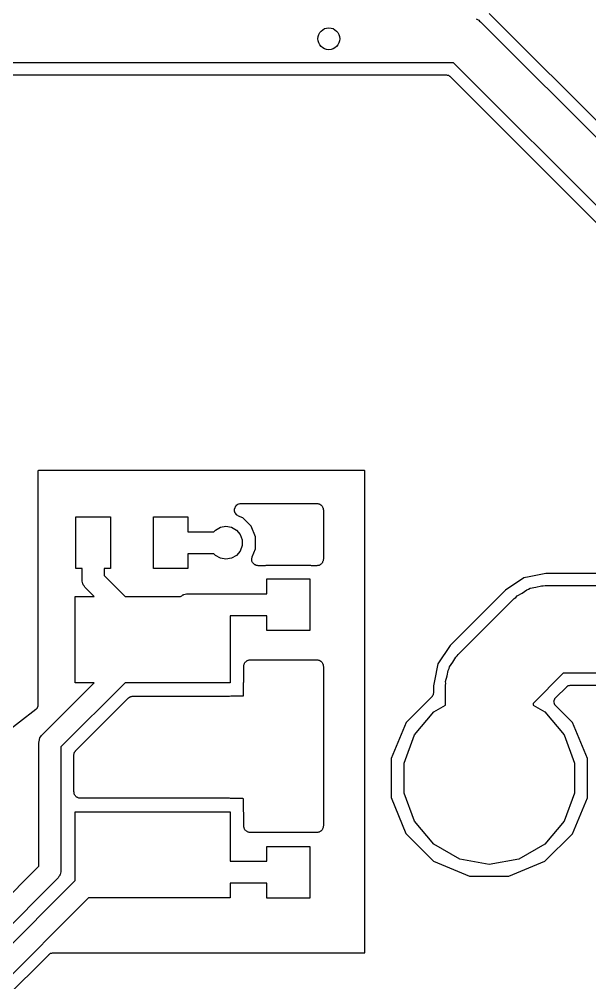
# Model space of a CAD drawing. Extents: x -5.1 to 32.6, y 0 to 32.2.
# Drawn here: x 13.4 to 20.02, y 15.27 to 26.46 of the extents above; entities that cross this region are included whole.
import ezdxf

# ---------------------------------------------------------------- set-up
doc = ezdxf.new("R2010")
doc.units = 0
doc.header["$MEASUREMENT"] = 0
doc.layers.add('BLACK', color=7, linetype='CONTINUOUS')

msp = doc.modelspace()

# ---------------------------------------------------------------- linework, layer by layer
at = {"layer": 'Black'}
for p, q in [((23.6599, 21.7257), (18.8555, 26.5301)), ((18.7027, 26.4705), (18.7343, 26.4522)), ((18.7343, 26.4522), (18.7422, 26.4428)), ((18.7422, 26.4428), (18.7523, 26.4358)), ((18.7523, 26.4358), (23.5656, 21.6225)), ((16.9865, 25.9588), (12.8925, 25.9588)), ((16.9926, 25.9577), (16.9865, 25.9588)), ((16.9987, 25.9588), (16.9926, 25.9577)), ((18.439, 25.9588), (16.9987, 25.9588)), ((23.0886, 21.3092), (18.439, 25.9588)), ((12.9946, 25.8191), (16.9922, 25.8191)), ((16.9922, 25.8191), (16.9922, 25.8191)), ((16.9922, 25.8191), (16.9922, 25.8191)), ((16.9922, 25.8191), (17.0855, 25.819)), ((17.0855, 25.819), (17.0856, 25.819)), ((17.0856, 25.819), (17.0858, 25.819)), ((17.0858, 25.819), (17.0879, 25.819)), ((17.0879, 25.819), (17.0884, 25.8191)), ((17.0884, 25.8191), (18.3548, 25.8191)), ((18.3548, 25.8191), (18.3576, 25.8186)), ((18.3576, 25.8186), (18.3603, 25.8189)), ((18.3603, 25.8189), (18.3683, 25.8167)), ((18.3683, 25.8167), (18.3765, 25.8153)), ((18.3765, 25.8153), (18.3789, 25.8139)), ((18.3789, 25.8139), (18.3816, 25.8132)), ((18.3816, 25.8132), (18.3884, 25.8084)), ((18.3884, 25.8084), (18.3956, 25.8042)), ((18.3956, 25.8042), (18.3974, 25.8021)), ((18.3974, 25.8021), (18.3997, 25.8005)), ((18.3997, 25.8005), (22.9303, 21.2699)), ((13.6153, 21.2206), (13.6144, 21.2158)), ((13.6144, 21.2158), (13.6144, 18.4968)), ((13.6208, 21.2217), (13.6153, 21.2206)), ((17.4058, 21.2217), (13.6208, 21.2217)), ((17.4106, 21.2208), (17.4058, 21.2217)), ((17.4117, 21.2153), (17.4106, 21.2208)), ((17.4117, 17.4123), (17.4117, 21.2153)), ((15.9177, 20.814), (15.9251, 20.8229)), ((15.9251, 20.8229), (15.9266, 20.8237)), ((15.9266, 20.8237), (15.9278, 20.825)), ((15.9278, 20.825), (15.938, 20.8303)), ((15.938, 20.8303), (15.948, 20.8361)), ((15.948, 20.8361), (15.9497, 20.8364)), ((15.9497, 20.8364), (15.9513, 20.8372)), ((15.9513, 20.8372), (15.9627, 20.8387)), ((15.9627, 20.8387), (15.9741, 20.8407)), ((15.9741, 20.8407), (16.8529, 20.8407)), ((16.8529, 20.8407), (16.8595, 20.8395)), ((16.8595, 20.8395), (16.8661, 20.8395)), ((16.8661, 20.8395), (16.8724, 20.8373)), ((16.8724, 20.8373), (16.879, 20.8361)), ((16.879, 20.8361), (16.8847, 20.8328)), ((16.8847, 20.8328), (16.891, 20.8305)), ((16.891, 20.8305), (16.8961, 20.8262)), ((16.8961, 20.8262), (16.9019, 20.8229)), ((16.9019, 20.8229), (16.9062, 20.8178)), ((16.9062, 20.8178), (16.9113, 20.8135)), ((15.8986, 20.7546), (15.8991, 20.7662)), ((15.8991, 20.753), (15.8986, 20.7546)), ((15.8991, 20.7777), (15.8997, 20.7793)), ((15.8991, 20.7662), (15.8991, 20.7777)), ((15.8991, 20.7513), (15.8991, 20.753)), ((15.903, 20.7404), (15.8991, 20.7513)), ((15.8997, 20.7811), (15.9042, 20.7917)), ((15.8997, 20.7793), (15.8997, 20.7811)), ((15.9065, 20.7294), (15.903, 20.7404)), ((15.9042, 20.7917), (15.9081, 20.8026)), ((15.9075, 20.728), (15.9065, 20.7294)), ((15.9081, 20.7264), (15.9075, 20.728)), ((15.9081, 20.8026), (15.9092, 20.8039)), ((15.9155, 20.7176), (15.9081, 20.7264)), ((15.9092, 20.8039), (15.9099, 20.8055)), ((15.9099, 20.8055), (15.9177, 20.814)), ((15.9226, 20.7084), (15.9155, 20.7176)), ((15.924, 20.7074), (15.9226, 20.7084)), ((15.9251, 20.7061), (15.924, 20.7074)), ((15.9351, 20.7003), (15.9251, 20.7061)), ((16.9113, 20.8135), (16.9146, 20.8077)), ((16.9146, 20.8077), (16.9189, 20.8026)), ((16.9189, 20.8026), (16.9212, 20.7963)), ((16.9212, 20.7963), (16.9245, 20.7906)), ((16.9245, 20.7906), (16.9257, 20.784)), ((16.9257, 20.784), (16.9279, 20.7777)), ((16.9279, 20.7777), (16.9279, 20.7711)), ((16.9279, 20.7711), (16.9291, 20.7645)), ((16.9291, 20.7645), (16.9291, 20.193)), ((14.0566, 20.0835), (14.0566, 20.6835)), ((14.0566, 20.6835), (14.4566, 20.6835)), ((14.4566, 20.6835), (14.4566, 20.0835)), ((14.9566, 20.0835), (14.9566, 20.6835)), ((14.9566, 20.6835), (15.3566, 20.6835)), ((15.3566, 20.6835), (15.3566, 20.5105)), ((15.9449, 20.6941), (15.9351, 20.7003)), ((15.9933, 20.674), (15.9449, 20.6941)), ((16.0897, 20.5775), (15.9933, 20.674)), ((15.3566, 20.5105), (15.6595, 20.5105)), ((15.6595, 20.5105), (15.6759, 20.53)), ((15.6759, 20.53), (15.7334, 20.5632)), ((15.7334, 20.5632), (15.7988, 20.5747)), ((15.7988, 20.5747), (15.8642, 20.5632)), ((15.8642, 20.5632), (15.9217, 20.53)), ((15.9217, 20.53), (15.9644, 20.4791)), ((16.1418, 20.4514), (16.0897, 20.5775)), ((15.9644, 20.4791), (15.9871, 20.4167)), ((15.9871, 20.4167), (15.9871, 20.3503)), ((16.1416, 20.315), (16.1418, 20.4514)), ((15.6595, 20.2565), (15.3566, 20.2565)), ((15.3566, 20.2565), (15.3566, 20.0835)), ((15.6759, 20.237), (15.6595, 20.2565)), ((15.9644, 20.2879), (15.9217, 20.237)), ((15.9871, 20.3503), (15.9644, 20.2879)), ((16.1031, 20.2222), (16.1416, 20.315)), ((15.7334, 20.2038), (15.6759, 20.237)), ((15.7988, 20.1923), (15.7334, 20.2038)), ((15.8642, 20.2038), (15.7988, 20.1923)), ((15.9217, 20.237), (15.8642, 20.2038)), ((16.0974, 20.1964), (16.0984, 20.2013)), ((16.0984, 20.1881), (16.0974, 20.1964)), ((16.0984, 20.2062), (16.1013, 20.2141)), ((16.0984, 20.2013), (16.0984, 20.2062)), ((16.0984, 20.1798), (16.0984, 20.1881)), ((16.1002, 20.1751), (16.0984, 20.1798)), ((16.1008, 20.1701), (16.1002, 20.1751)), ((16.1046, 20.1627), (16.1008, 20.1701)), ((16.1013, 20.2141), (16.1031, 20.2222)), ((16.1075, 20.1549), (16.1046, 20.1627)), ((16.1107, 20.1511), (16.1075, 20.1549)), ((16.113, 20.1467), (16.1107, 20.1511)), ((16.1191, 20.141), (16.113, 20.1467)), ((16.9113, 20.144), (16.9062, 20.1397)), ((16.9146, 20.1498), (16.9113, 20.144)), ((16.9189, 20.1549), (16.9146, 20.1498)), ((16.9212, 20.1612), (16.9189, 20.1549)), ((16.9245, 20.1669), (16.9212, 20.1612)), ((16.9257, 20.1735), (16.9245, 20.1669)), ((16.9279, 20.1798), (16.9257, 20.1735)), ((16.9291, 20.193), (16.9279, 20.1864)), ((16.9279, 20.1864), (16.9279, 20.1798)), ((14.1296, 20.0835), (14.0566, 20.0835)), ((14.1296, 19.9499), (14.1296, 20.0835)), ((14.4566, 20.0835), (14.3836, 20.0835)), ((14.3836, 20.0835), (14.3836, 20.0025)), ((15.3566, 20.0835), (14.9566, 20.0835)), ((16.1245, 20.1346), (16.1191, 20.141)), ((16.1288, 20.1321), (16.1245, 20.1346)), ((16.1325, 20.1288), (16.1288, 20.1321)), ((16.1402, 20.1256), (16.1325, 20.1288)), ((16.1474, 20.1214), (16.1402, 20.1256)), ((16.1523, 20.1205), (16.1474, 20.1214)), ((16.1569, 20.1186), (16.1523, 20.1205)), ((16.1653, 20.1182), (16.1569, 20.1186)), ((16.1735, 20.1168), (16.1653, 20.1182)), ((16.2537, 20.1168), (16.1735, 20.1168)), ((16.2607, 20.118), (16.2537, 20.1168)), ((16.2678, 20.1181), (16.2607, 20.118)), ((16.2798, 20.1204), (16.2678, 20.1181)), ((16.7651, 20.1204), (16.2798, 20.1204)), ((16.7752, 20.1183), (16.7651, 20.1204)), ((16.7829, 20.1181), (16.7752, 20.1183)), ((16.7904, 20.1168), (16.7829, 20.1181)), ((16.8529, 20.1168), (16.7904, 20.1168)), ((16.8595, 20.118), (16.8529, 20.1168)), ((16.8661, 20.118), (16.8595, 20.118)), ((16.8724, 20.1202), (16.8661, 20.118)), ((16.879, 20.1214), (16.8724, 20.1202)), ((16.8847, 20.1247), (16.879, 20.1214)), ((16.891, 20.127), (16.8847, 20.1247)), ((16.8961, 20.1313), (16.891, 20.127)), ((16.9019, 20.1346), (16.8961, 20.1313)), ((16.9062, 20.1397), (16.9019, 20.1346)), ((14.1306, 19.9444), (14.1296, 19.9499)), ((14.1301, 19.9388), (14.1306, 19.9444)), ((14.1344, 19.9228), (14.1301, 19.9388)), ((14.1373, 19.9065), (14.1344, 19.9228)), ((14.3836, 20.0025), (14.6275, 19.7586)), ((16.2727, 19.7905), (16.2727, 19.9635)), ((16.2727, 19.9635), (16.7727, 19.9635)), ((16.7727, 19.9635), (16.7727, 19.3635)), ((19.2573, 19.9749), (19.0423, 19.8313)), ((19.3192, 19.9873), (19.2573, 19.9749)), ((19.511, 20.0254), (19.3192, 19.9873)), ((20.3084, 20.0254), (19.511, 20.0254)), ((14.1401, 19.9016), (14.1373, 19.9065)), ((14.1415, 19.8962), (14.1401, 19.9016)), ((14.151, 19.8826), (14.1415, 19.8962)), ((14.1593, 19.8683), (14.151, 19.8826)), ((14.1636, 19.8647), (14.1593, 19.8683)), ((14.1668, 19.8601), (14.1636, 19.8647)), ((14.2683, 19.7586), (14.1668, 19.8601)), ((19.0423, 19.8313), (18.4017, 19.1907)), ((19.2356, 19.8), (19.29, 19.8381)), ((19.29, 19.8381), (19.3116, 19.8439)), ((19.3116, 19.8439), (19.331, 19.8551)), ((19.331, 19.8551), (19.3963, 19.8666)), ((19.3963, 19.8666), (19.4604, 19.8838)), ((19.4604, 19.8838), (19.4827, 19.8818)), ((19.4827, 19.8818), (19.5047, 19.8857)), ((19.5047, 19.8857), (20.4784, 19.8857)), ((14.0479, 18.7586), (14.0479, 19.7586)), ((14.0479, 19.7586), (14.2683, 19.7586)), ((14.6275, 19.7586), (15.2693, 19.7586)), ((15.2693, 19.7586), (15.2712, 19.7608)), ((15.2712, 19.7608), (15.2855, 19.7691)), ((15.2855, 19.7691), (15.2991, 19.7786)), ((15.2991, 19.7786), (15.3045, 19.78)), ((15.3045, 19.78), (15.3094, 19.7828)), ((15.3094, 19.7828), (15.3257, 19.7857)), ((15.3257, 19.7857), (15.3417, 19.79)), ((15.3417, 19.79), (15.3473, 19.7895)), ((15.3473, 19.7895), (15.3528, 19.7905)), ((15.3528, 19.7905), (16.2727, 19.7905)), ((18.4961, 19.0875), (19.1455, 19.7369)), ((19.1455, 19.7369), (19.1638, 19.7497)), ((19.1638, 19.7497), (19.1782, 19.7669)), ((19.1782, 19.7669), (19.2356, 19.8)), ((16.2727, 19.5365), (15.8479, 19.5365)), ((15.8479, 19.5365), (15.8479, 18.7586)), ((16.2727, 19.3635), (16.2727, 19.5365)), ((16.7727, 19.3635), (16.2727, 19.3635)), ((18.4017, 19.1907), (18.2581, 18.9757)), ((16.0744, 19.0234), (16.081, 19.0246)), ((16.081, 19.0246), (16.8529, 19.0246)), ((16.8529, 19.0246), (16.8595, 19.0234)), ((18.433, 18.9974), (18.4661, 19.0548)), ((18.4661, 19.0548), (18.4833, 19.0692)), ((18.4833, 19.0692), (18.4961, 19.0875)), ((16.0048, 18.9484), (16.0059, 18.955)), ((16.0048, 18.7662), (16.0048, 18.9484)), ((16.0059, 18.9616), (16.0082, 18.9679)), ((16.0059, 18.955), (16.0059, 18.9616)), ((16.0082, 18.9679), (16.0094, 18.9745)), ((16.0094, 18.9745), (16.0127, 18.9802)), ((16.0127, 18.9802), (16.015, 18.9865)), ((16.015, 18.9865), (16.0193, 18.9916)), ((16.0193, 18.9916), (16.0226, 18.9974)), ((16.0226, 18.9974), (16.0277, 19.0017)), ((16.0277, 19.0017), (16.032, 19.0068)), ((16.032, 19.0068), (16.0378, 19.0101)), ((16.0378, 19.0101), (16.0429, 19.0144)), ((16.0429, 19.0144), (16.0491, 19.0167)), ((16.0491, 19.0167), (16.0549, 19.02)), ((16.0549, 19.02), (16.0615, 19.0212)), ((16.0615, 19.0212), (16.0677, 19.0234)), ((16.0677, 19.0234), (16.0744, 19.0234)), ((16.8595, 19.0234), (16.8661, 19.0234)), ((16.8661, 19.0234), (16.8724, 19.0212)), ((16.8724, 19.0212), (16.879, 19.02)), ((16.879, 19.02), (16.8847, 19.0167)), ((16.8847, 19.0167), (16.891, 19.0144)), ((16.891, 19.0144), (16.8961, 19.0101)), ((16.8961, 19.0101), (16.9019, 19.0068)), ((16.9019, 19.0068), (16.9062, 19.0017)), ((16.9062, 19.0017), (16.9113, 18.9974)), ((16.9113, 18.9974), (16.9146, 18.9916)), ((16.9146, 18.9916), (16.9189, 18.9865)), ((16.9189, 18.9865), (16.9212, 18.9802)), ((16.9212, 18.9802), (16.9245, 18.9745)), ((16.9245, 18.9745), (16.9257, 18.9679)), ((16.9257, 18.9679), (16.9279, 18.9616)), ((16.9279, 18.9616), (16.9279, 18.955)), ((16.9279, 18.955), (16.9291, 18.9484)), ((16.9291, 18.9484), (16.9291, 17.0942)), ((18.2581, 18.9757), (18.2195, 18.7819)), ((18.3779, 18.902), (18.3891, 18.9214)), ((18.3891, 18.9214), (18.3949, 18.943)), ((18.3949, 18.943), (18.433, 18.9974)), ((18.3492, 18.7726), (18.3664, 18.8367)), ((18.3664, 18.8367), (18.3779, 18.902)), ((19.7151, 18.8697), (19.3633, 18.5179)), ((20.4784, 18.8697), (19.7151, 18.8697)), ((13.6643, 18.1546), (14.2683, 18.7586)), ((14.6275, 18.7586), (13.8811, 18.0122)), ((14.2683, 18.7586), (14.0479, 18.7586)), ((15.8479, 18.7586), (14.6275, 18.7586)), ((16.002, 18.7449), (16.0033, 18.7524)), ((16.002, 18.6126), (16.002, 18.7449)), ((16.0033, 18.7524), (16.0035, 18.76)), ((16.0035, 18.76), (16.0048, 18.7662)), ((18.2195, 18.7819), (18.2076, 18.722)), ((18.2076, 18.722), (18.2076, 18.6407)), ((18.3473, 18.7283), (18.3512, 18.7503)), ((18.3473, 18.4988), (18.3473, 18.7283)), ((18.3512, 18.7503), (18.3492, 18.7726)), ((19.6253, 18.5823), (19.7544, 18.7114)), ((19.7544, 18.7114), (19.7567, 18.713)), ((19.7567, 18.713), (19.7585, 18.7151)), ((19.7585, 18.7151), (19.7657, 18.7193)), ((19.7657, 18.7193), (19.7725, 18.724)), ((19.7725, 18.724), (19.7752, 18.7248)), ((19.7752, 18.7248), (19.7776, 18.7262)), ((19.7776, 18.7262), (19.7857, 18.7276)), ((19.7857, 18.7276), (19.7938, 18.7298)), ((19.7938, 18.7298), (19.7965, 18.7295)), ((19.7965, 18.7295), (19.7993, 18.73)), ((19.7993, 18.73), (20.3085, 18.73)), ((14.0558, 17.9714), (14.6638, 18.5794)), ((14.6638, 18.5794), (14.6666, 18.5813)), ((14.6666, 18.5813), (14.6687, 18.5839)), ((14.6687, 18.5839), (14.6774, 18.5889)), ((14.6774, 18.5889), (14.6855, 18.5946)), ((14.6855, 18.5946), (14.6888, 18.5955)), ((14.6888, 18.5955), (14.6917, 18.5971)), ((14.6917, 18.5971), (14.7015, 18.5989)), ((14.7015, 18.5989), (14.7111, 18.6014)), ((14.7111, 18.6014), (14.7144, 18.6011)), ((14.7144, 18.6011), (14.7177, 18.6017)), ((14.7177, 18.6017), (15.8408, 18.6017)), ((15.8408, 18.6017), (15.8539, 18.6042)), ((15.8539, 18.6042), (15.861, 18.6043)), ((15.861, 18.6043), (15.868, 18.6055)), ((15.868, 18.6055), (15.9944, 18.6055)), ((15.9944, 18.6055), (16.0009, 18.6068)), ((16.0009, 18.6068), (16.002, 18.6126)), ((18.189, 18.5958), (17.8897, 18.297)), ((18.1906, 18.5981), (18.189, 18.5958)), ((18.1927, 18.5999), (18.1906, 18.5981)), ((18.1969, 18.6071), (18.1927, 18.5999)), ((18.2016, 18.6139), (18.1969, 18.6071)), ((18.2024, 18.6166), (18.2016, 18.6139)), ((18.2038, 18.619), (18.2024, 18.6166)), ((18.2052, 18.6272), (18.2038, 18.619)), ((18.2074, 18.6351), (18.2052, 18.6272)), ((18.2076, 18.6407), (18.2071, 18.638)), ((18.2071, 18.638), (18.2074, 18.6351)), ((19.6182, 18.5738), (19.6221, 18.5777)), ((19.6221, 18.5777), (19.6253, 18.5823)), ((13.6072, 18.4693), (13.6047, 18.4631)), ((13.6106, 18.4751), (13.6072, 18.4693)), ((13.6113, 18.4794), (13.6106, 18.4751)), ((13.613, 18.4836), (13.6113, 18.4794)), ((13.6132, 18.4902), (13.613, 18.4836)), ((13.6144, 18.4968), (13.6132, 18.4902)), ((18.2101, 18.4196), (18.3473, 18.4988)), ((19.3633, 18.5179), (19.3633, 18.4988)), ((19.3633, 18.4988), (19.5005, 18.4196)), ((19.6069, 18.5429), (19.6084, 18.5483)), ((19.6074, 18.5374), (19.6069, 18.5429)), ((19.6069, 18.5319), (19.6074, 18.5374)), ((19.6083, 18.5265), (19.6069, 18.5319)), ((19.6088, 18.5209), (19.6083, 18.5265)), ((19.6084, 18.5483), (19.6088, 18.5539)), ((19.6088, 18.5539), (19.6112, 18.5589)), ((19.6112, 18.5159), (19.6088, 18.5209)), ((19.6112, 18.5589), (19.6126, 18.5642)), ((19.6126, 18.5106), (19.6112, 18.5159)), ((19.6126, 18.5642), (19.6158, 18.5688)), ((19.6158, 18.506), (19.6126, 18.5106)), ((19.6158, 18.5688), (19.6182, 18.5738)), ((19.6182, 18.501), (19.6158, 18.506)), ((19.6221, 18.497), (19.6182, 18.501)), ((19.6252, 18.4925), (19.6221, 18.497)), ((19.8221, 18.2953), (19.6252, 18.4925)), ((13.59, 18.4467), (13.213, 18.1522)), ((13.5944, 18.4517), (13.59, 18.4467)), ((13.5995, 18.456), (13.5944, 18.4517)), ((13.6018, 18.4598), (13.5995, 18.456)), ((13.6047, 18.4631), (13.6018, 18.4598)), ((17.986, 18.1525), (18.2101, 18.4196)), ((19.5005, 18.4196), (19.7246, 18.1525)), ((17.8897, 18.297), (17.7158, 17.8783)), ((19.9952, 17.8763), (19.8221, 18.2953)), ((13.639, 18.1185), (13.6485, 18.1321)), ((13.6485, 18.1321), (13.6568, 18.1464)), ((13.6568, 18.1464), (13.6611, 18.15)), ((13.6611, 18.15), (13.6643, 18.1546)), ((17.8667, 17.8249), (17.986, 18.1525)), ((19.7246, 18.1525), (19.8439, 17.8249)), ((13.6271, 18.0648), (13.6281, 18.0703)), ((13.6271, 16.6261), (13.6271, 18.0648)), ((13.6276, 18.0759), (13.6319, 18.0919)), ((13.6281, 18.0703), (13.6276, 18.0759)), ((13.6319, 18.0919), (13.6348, 18.1082)), ((13.6348, 18.1082), (13.6376, 18.1131)), ((13.6376, 18.1131), (13.639, 18.1185)), ((13.8811, 18.0122), (13.8811, 16.5735)), ((14.0335, 17.9175), (14.0341, 17.9208)), ((14.0335, 17.4917), (14.0335, 17.9175)), ((14.0338, 17.9241), (14.0364, 17.9338)), ((14.0341, 17.9208), (14.0338, 17.9241)), ((14.0364, 17.9338), (14.0381, 17.9436)), ((14.0381, 17.9436), (14.0398, 17.9465)), ((14.0398, 17.9465), (14.0406, 17.9497)), ((14.0406, 17.9497), (14.0464, 17.9579)), ((14.0464, 17.9579), (14.0513, 17.9665)), ((14.0513, 17.9665), (14.0539, 17.9686)), ((14.0539, 17.9686), (14.0558, 17.9714)), ((17.7158, 17.8783), (17.7154, 17.4249)), ((17.8667, 17.4763), (17.8667, 17.8249)), ((19.8439, 17.8249), (19.8439, 17.4763)), ((19.9948, 17.4778), (19.9952, 17.8763)), ((14.0347, 17.4851), (14.0335, 17.4917)), ((14.0347, 17.4784), (14.0347, 17.4851)), ((14.0369, 17.4722), (14.0347, 17.4784)), ((14.0381, 17.4656), (14.0369, 17.4722)), ((14.0414, 17.4598), (14.0381, 17.4656)), ((14.0437, 17.4536), (14.0414, 17.4598)), ((17.986, 17.1487), (17.8667, 17.4763)), ((19.8439, 17.4763), (19.7246, 17.1487)), ((19.9948, 17.4229), (19.9948, 17.4778)), ((14.048, 17.4485), (14.0437, 17.4536)), ((14.0513, 17.4427), (14.048, 17.4485)), ((14.0564, 17.4384), (14.0513, 17.4427)), ((14.0607, 17.4333), (14.0564, 17.4384)), ((14.0665, 17.43), (14.0607, 17.4333)), ((14.0716, 17.4257), (14.0665, 17.43)), ((14.0779, 17.4234), (14.0716, 17.4257)), ((14.0836, 17.4201), (14.0779, 17.4234)), ((14.0902, 17.4189), (14.0836, 17.4201)), ((14.0965, 17.4166), (14.0902, 17.4189)), ((14.1031, 17.4166), (14.0965, 17.4166)), ((14.1097, 17.4155), (14.1031, 17.4166)), ((15.8403, 17.4155), (14.1097, 17.4155)), ((15.8514, 17.4132), (15.8403, 17.4155)), ((15.859, 17.413), (15.8514, 17.4132)), ((15.8666, 17.4117), (15.859, 17.413)), ((15.9949, 17.4117), (15.8666, 17.4117)), ((16.0007, 17.4106), (15.9949, 17.4117)), ((16.002, 17.4041), (16.0007, 17.4106)), ((16.002, 17.2734), (16.002, 17.4041)), ((17.4117, 15.6269), (17.4117, 17.4123)), ((17.7154, 17.4249), (17.8885, 17.0059)), ((19.8209, 17.0042), (19.9948, 17.4229)), ((14.0479, 16.4627), (14.0479, 17.2586)), ((14.0479, 17.2586), (15.8479, 17.2586)), ((15.8479, 17.2586), (15.8479, 16.6839)), ((16.0032, 17.2664), (16.002, 17.2734)), ((16.0033, 17.2593), (16.0032, 17.2664)), ((16.0048, 17.2515), (16.0033, 17.2593)), ((16.0048, 17.0942), (16.0048, 17.2515)), ((18.2101, 16.8816), (17.986, 17.1487)), ((19.7246, 17.1487), (19.5005, 16.8816)), ((16.0059, 17.0876), (16.0048, 17.0942)), ((16.0059, 17.081), (16.0059, 17.0876)), ((16.0082, 17.0747), (16.0059, 17.081)), ((16.0094, 17.0681), (16.0082, 17.0747)), ((16.0127, 17.0624), (16.0094, 17.0681)), ((16.015, 17.0561), (16.0127, 17.0624)), ((16.0193, 17.051), (16.015, 17.0561)), ((16.0226, 17.0452), (16.0193, 17.051)), ((16.0277, 17.0409), (16.0226, 17.0452)), ((16.032, 17.0358), (16.0277, 17.0409)), ((16.0378, 17.0325), (16.032, 17.0358)), ((16.0429, 17.0282), (16.0378, 17.0325)), ((16.0491, 17.0259), (16.0429, 17.0282)), ((16.0549, 17.0226), (16.0491, 17.0259)), ((16.0615, 17.0214), (16.0549, 17.0226)), ((16.0677, 17.0192), (16.0615, 17.0214)), ((16.0744, 17.0192), (16.0677, 17.0192)), ((16.081, 17.018), (16.0744, 17.0192)), ((16.8529, 17.018), (16.081, 17.018)), ((16.8595, 17.0192), (16.8529, 17.018)), ((16.8661, 17.0192), (16.8595, 17.0192)), ((16.8724, 17.0214), (16.8661, 17.0192)), ((16.879, 17.0226), (16.8724, 17.0214)), ((16.8847, 17.0259), (16.879, 17.0226)), ((16.891, 17.0282), (16.8847, 17.0259)), ((16.8961, 17.0325), (16.891, 17.0282)), ((16.9019, 17.0358), (16.8961, 17.0325)), ((16.9062, 17.0409), (16.9019, 17.0358)), ((16.9113, 17.0452), (16.9062, 17.0409)), ((16.9146, 17.051), (16.9113, 17.0452)), ((16.9189, 17.0561), (16.9146, 17.051)), ((16.9212, 17.0624), (16.9189, 17.0561)), ((16.9245, 17.0681), (16.9212, 17.0624)), ((16.9257, 17.0747), (16.9245, 17.0681)), ((16.9279, 17.081), (16.9257, 17.0747)), ((16.9291, 17.0942), (16.9279, 17.0876)), ((16.9279, 17.0876), (16.9279, 17.081)), ((17.8885, 17.0059), (18.2089, 16.685)), ((19.5, 16.6838), (19.8209, 17.0042)), ((16.2727, 16.6839), (16.2727, 16.8569)), ((16.2727, 16.8569), (16.7727, 16.8569)), ((16.7727, 16.8569), (16.7727, 16.2569)), ((18.512, 16.7073), (18.2101, 16.8816)), ((19.5005, 16.8816), (19.1986, 16.7073)), ((15.8479, 16.6839), (16.2727, 16.6839)), ((18.2089, 16.685), (18.6276, 16.5111)), ((18.8553, 16.6468), (18.512, 16.7073)), ((19.1986, 16.7073), (18.8553, 16.6468)), ((19.081, 16.5107), (19.5, 16.6838)), ((12.602, 15.601), (13.6271, 16.6261)), ((13.8811, 16.5735), (13.8801, 16.568)), ((13.8801, 16.568), (13.8806, 16.5624)), ((12.6862, 15.101), (14.0479, 16.4627)), ((13.8439, 16.4837), (12.7444, 15.3842)), ((13.8471, 16.4883), (13.8439, 16.4837)), ((13.8514, 16.4919), (13.8471, 16.4883)), ((13.8597, 16.5062), (13.8514, 16.4919)), ((13.8692, 16.5198), (13.8597, 16.5062)), ((13.8706, 16.5252), (13.8692, 16.5198)), ((13.8734, 16.5301), (13.8706, 16.5252)), ((13.8763, 16.5464), (13.8734, 16.5301)), ((13.8806, 16.5624), (13.8763, 16.5464)), ((18.6276, 16.5111), (19.081, 16.5107)), ((16.2727, 16.4299), (15.8479, 16.4299)), ((15.8479, 16.4299), (15.8479, 16.2586)), ((16.2727, 16.2569), (16.2727, 16.4299)), ((14.203, 16.2586), (12.8286, 14.8842)), ((15.8479, 16.2586), (14.203, 16.2586)), ((16.7727, 16.2569), (16.2727, 16.2569)), ((13.211, 15.069), (13.7444, 15.6024)), ((13.7444, 15.6024), (13.7467, 15.604)), ((13.7467, 15.604), (13.7485, 15.6061)), ((13.7485, 15.6061), (13.7556, 15.6103)), ((13.7556, 15.6103), (13.7624, 15.6151)), ((13.7624, 15.6151), (13.7651, 15.6158)), ((13.7651, 15.6158), (13.7676, 15.6172)), ((13.7676, 15.6172), (13.7757, 15.6186)), ((13.7757, 15.6186), (13.7837, 15.6208)), ((13.7837, 15.6208), (13.7865, 15.6205)), ((13.7865, 15.6205), (13.7893, 15.621)), ((13.7893, 15.621), (17.4053, 15.621)), ((17.4053, 15.621), (17.4108, 15.6221)), ((17.4108, 15.6221), (17.4117, 15.6269))]:
    msp.add_line(p, q, dxfattribs=at)
msp.add_circle((16.9926, 26.2382), 0.127, dxfattribs=at)

doc.saveas('drawing.dxf')
